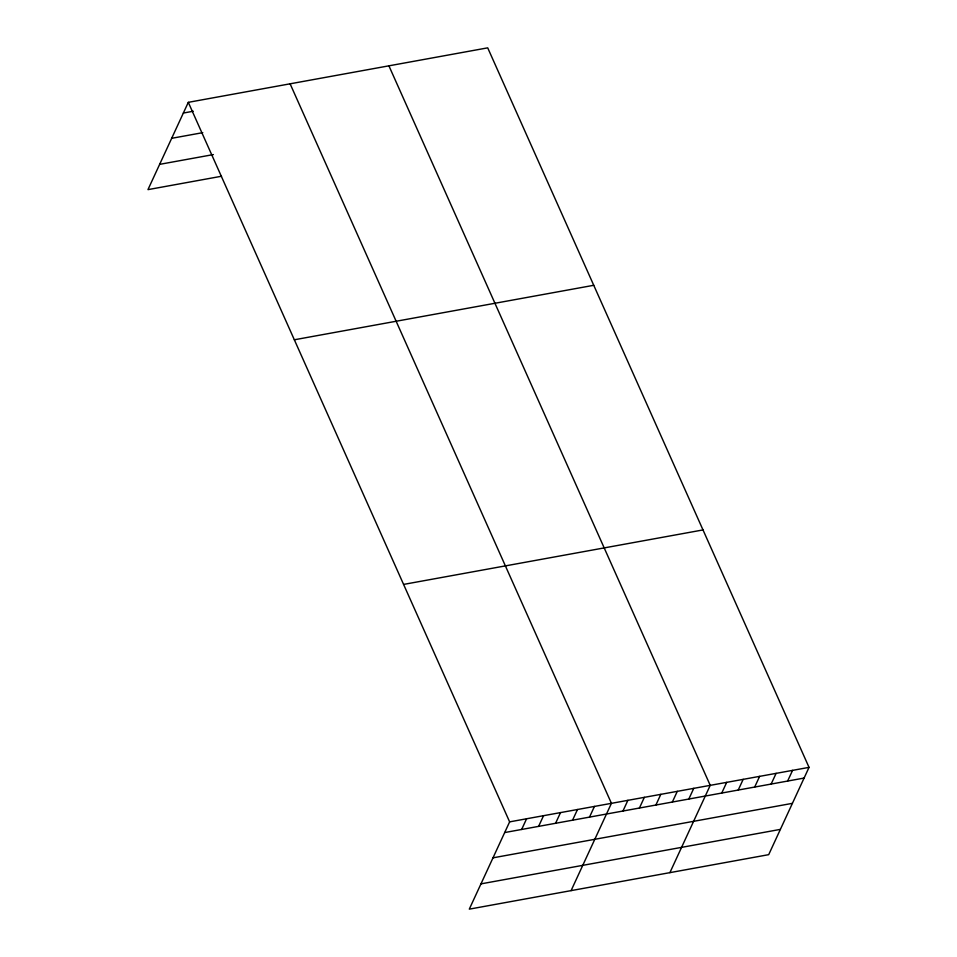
<?xml version="1.0" encoding="UTF-8"?>
<svg xmlns="http://www.w3.org/2000/svg" width="957" height="957" viewBox="0 0 957 957"><rect width="100%" height="100%" fill="white"/><g stroke="black" fill="none" stroke-linecap="round" stroke-linejoin="round"><path stroke-width="1.44" d="M188.302 102.339L509.626 821.86L469.289 909.15L768.698 854.661L809.036 767.37L487.711 47.85L188.302 102.339L147.964 189.63L221.486 176.255M521.649 829.468L526.589 818.761M538.612 826.381L543.552 815.675M555.574 823.295L560.527 812.589M572.549 820.209L577.49 809.502M589.512 817.122L594.453 806.416M571.09 890.62L611.427 803.33L290.103 83.809M622.947 811.034L627.888 800.327M639.42 808.043L644.36 797.337M655.88 805.04L660.832 794.334M672.352 802.05L677.293 791.343M688.813 799.047L693.765 788.341M669.9 872.64L710.226 785.35L388.913 65.83M721.757 793.054L726.698 782.347M738.218 790.063L743.17 779.357M754.69 787.061L759.631 776.354M771.151 784.07L776.103 773.364M787.623 781.068L792.575 770.361M183.349 113.046L193.254 111.239M171.674 138.31L202.776 132.652M159.64 164.353L213.375 154.579M294.337 339.783L593.747 285.294M403.591 584.416L703 529.927M509.626 821.86L809.036 767.37M504.674 832.554L804.095 778.065M492.999 857.831L792.408 803.342M480.964 883.873L780.386 829.384"/></g></svg>
